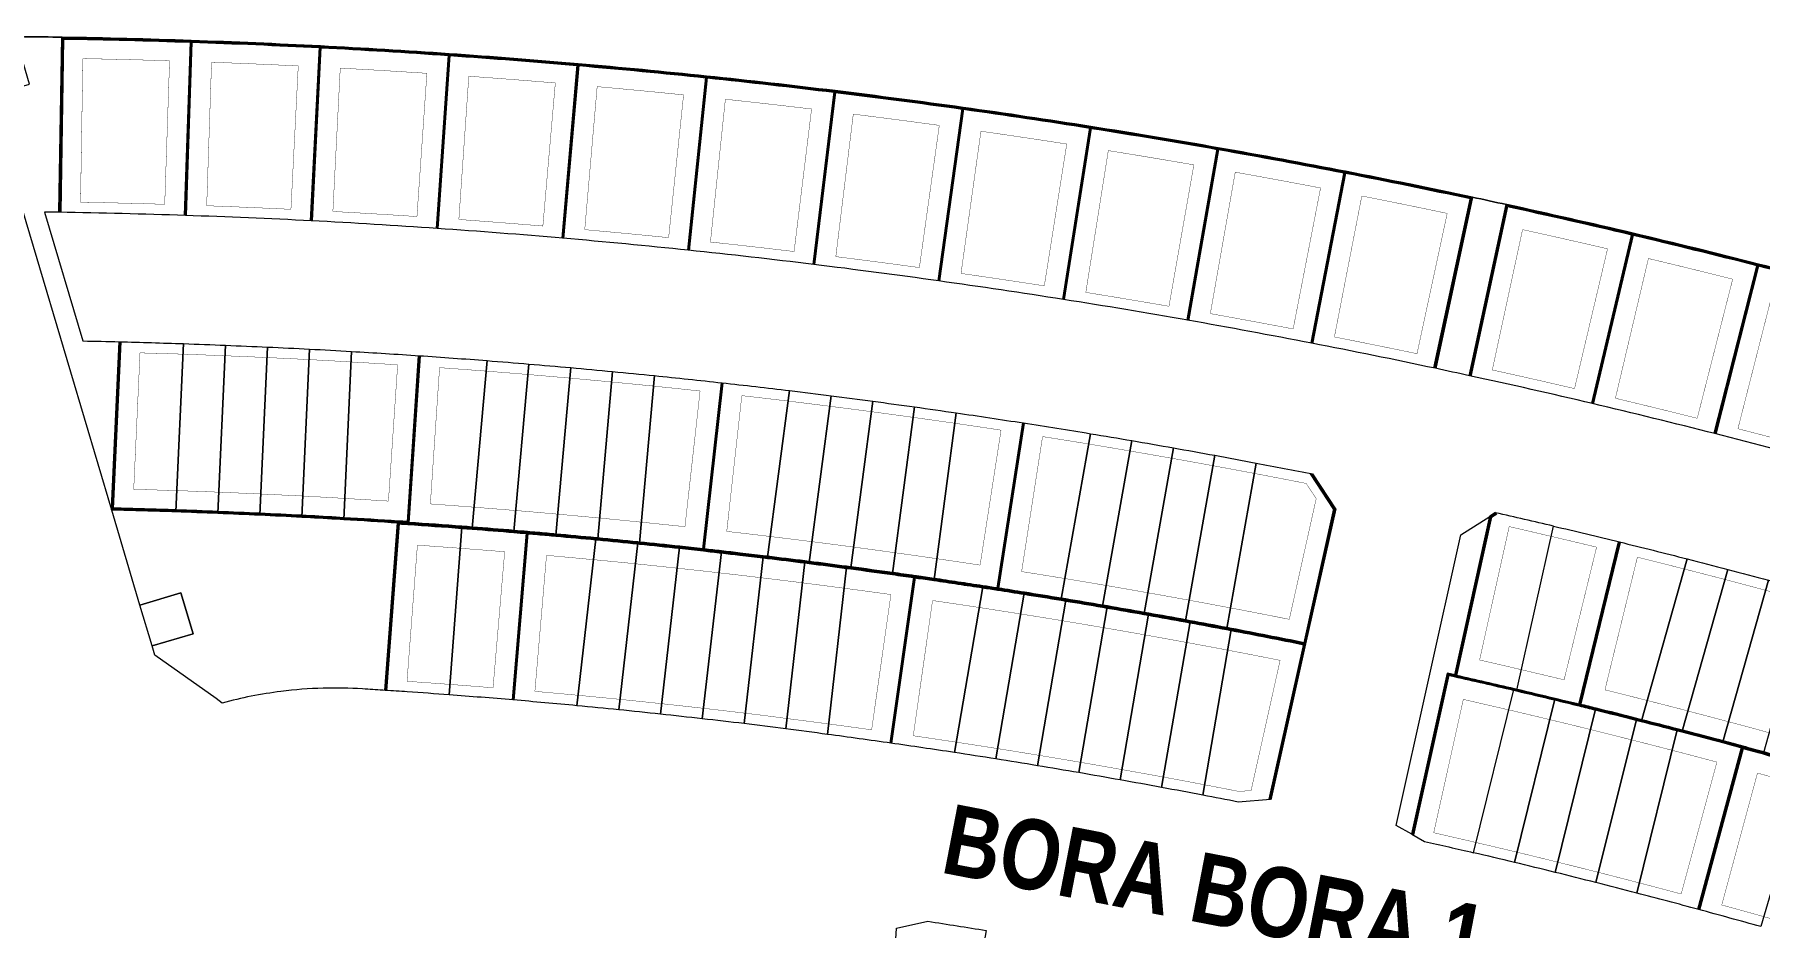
# Model space of a CAD drawing. Header units: centimetres. Extents: x -6122352 to 6876996, y -1694241 to 2592194.
# Drawn here: x 862755 to 1109007, y -353363 to -225873 of the extents above; entities that cross this region are included whole.
import ezdxf

# ---------------------------------------------------------------- set-up
doc = ezdxf.new("R2010")
doc.units = ezdxf.units.CM
doc.header["$MEASUREMENT"] = 0
doc.linetypes.add('XR-AR-END-SETTING OUT PLAN$0$23261-XR-AR-SI-GF$0$HIDDEN', pattern=[0.375, 0.25, -0.125])
for name, color, linetype, lineweight, true_color in [('08-Compound Wall-2', 6, 'Continuous', 25, 0xff00ff), ('23585-XR-AR-DAMAC PLOT LIMITS$0$1-End units', 7, 'Continuous', 5, 0xf8991e), ('23585-XR-AR-DAMAC PLOT LIMITS$0$1-Open Space', 7, 'Continuous', 5, 0x90cf5a), ('23585-XR-AR-DAMAC PLOT LIMITS$0$1-Utility', 7, 'Continuous', 5, 0x8db1ff)]:
    doc.layers.add(name, color=color, linetype=linetype, lineweight=lineweight, true_color=true_color)
for name, color, linetype, lineweight in [('23585-XR-AR-BOUNDARY WALLS AND SETBACKS$0$A-ANNO-TEXT', 3, 'Continuous', 25), ('23585-XR-AR-DAMAC PLOT LIMITS$0$1-LV3', 231, 'Continuous', 5), ('23585-XR-AR-DAMAC PLOT LIMITS$0$1-Mid units', 41, 'Continuous', 5), ('A-ANNO-TEXT', 3, 'Continuous', 25)]:
    doc.layers.add(name, color=color, linetype=linetype, lineweight=lineweight)
for name, color, linetype in [('23585-XR-AR-BOUNDARY WALLS AND SETBACKS$0$cluster name', 2, 'Continuous'), ('23585-XR-AR-BOUNDARY WALLS AND SETBACKS$0$setback', 7, 'XR-AR-END-SETTING OUT PLAN$0$23261-XR-AR-SI-GF$0$HIDDEN'), ('@MI-REF LAYER', 7, 'Continuous')]:
    doc.layers.add(name, color=color, linetype=linetype)
doc.styles.add('23585-XR-AR-BOUNDARY WALLS AND SETBACKS$0$Arial', font='arialbd.ttf')

# ---------------------------------------------------------------- blocks, each defined once
blk = doc.blocks.new('23585-XR-AR-BOUNDARY WALLS AND SETBACKS$0$A$Cfa569a08')
at = {"layer": '23585-XR-AR-BOUNDARY WALLS AND SETBACKS$0$cluster name', "style": '23585-XR-AR-BOUNDARY WALLS AND SETBACKS$0$Arial', "width": 0.8}
blk.add_text('BORA BORA 1', height=10, rotation=36.5671, dxfattribs=at).set_placement((497316.43, 2769394.95))
blk = doc.blocks.new('23585-XR-AR-BOUNDARY WALLS AND SETBACKS')
at = {"layer": '08-Compound Wall-2'}
for points in [[(497331.37, 2769539.82, -0.004389), (497346.88, 2769549.79)], [(497345.15, 2769518.96), (497331.56, 2769539.71, -0.004342), (497346.9, 2769549.57), (497360.12, 2769528.58)], [(497316.03, 2769529.59, -0.004389), (497331.37, 2769539.82)], [(497330.17, 2769508.97), (497316.23, 2769529.48, -0.004342), (497331.39, 2769539.6), (497344.98, 2769518.85)], [(497315.3, 2769498.66), (497300.83, 2769519.05, -0.004404), (497316.03, 2769529.59)], [(497315.46, 2769498.78), (497301.11, 2769519, -0.004332), (497316.06, 2769529.37), (497330.01, 2769508.86)], [(497383.76, 2769521.69), (497396.17, 2769501.27, 0.000634), (497394.05, 2769499.97, 0.001526), (497388.93, 2769496.83), (497388.39, 2769496.49, 0.001526), (497383.3, 2769493.31, 0.000784), (497380.7, 2769491.67, 0.000742), (497378.23, 2769490.1, 0.001526), (497373.18, 2769486.86), (497372.54, 2769486.44, 0.001332), (497368.15, 2769483.58), (497367.51, 2769483.17, 0.001526), (497362.5, 2769479.86, 0.000578), (497360.61, 2769478.6), (497347.33, 2769498.47)], [(497281.78, 2769505.28, -0.004404), (497296.75, 2769516.15), (497311.22, 2769495.77)], [(497296.74, 2769485.24), (497281.98, 2769505.18, -0.004332), (497296.7, 2769515.87), (497311.06, 2769495.65)], [(497393.68, 2769471.36), (497380.89, 2769491.55, -0.000758), (497383.41, 2769493.14, -0.001526), (497388.5, 2769496.32), (497389.04, 2769496.66, -0.001526), (497394.15, 2769499.8, -0.000659), (497396.36, 2769501.15, -0.000867), (497399.28, 2769502.91, -0.001468), (497404.23, 2769505.88), (497404.43, 2769506, -0.001468), (497409.4, 2769508.93), (497409.59, 2769509.05, -0.001468), (497414.58, 2769511.95, -0.00101), (497418.02, 2769513.93), (497429.77, 2769493.12)], [(497267.06, 2769494.18, -0.004389), (497281.78, 2769505.28)], [(497282.37, 2769474.41), (497267.26, 2769494.08, -0.004342), (497281.82, 2769505.06), (497296.58, 2769485.13)], [(497332.44, 2769488.15), (497332.28, 2769487.28), (497345.55, 2769468.33, -0.002162), (497352.55, 2769473.15), (497352.92, 2769473.41, -0.001412), (497357.52, 2769476.52, -0.000897), (497360.45, 2769478.49), (497347.17, 2769498.36)], [(497252.54, 2769482.82, -0.004389), (497267.06, 2769494.18)], [(497268.19, 2769463.32), (497252.74, 2769482.72, -0.004342), (497267.1, 2769493.96), (497282.21, 2769474.29)], [(497393.51, 2769471.25), (497380.72, 2769491.44, 0.000717), (497378.34, 2769489.93, 0.001526), (497373.29, 2769486.69), (497372.65, 2769486.27, 0.001332), (497368.26, 2769483.42), (497367.62, 2769483, 0.001526), (497362.62, 2769479.69, 0.000604), (497360.64, 2769478.38, 0.000922), (497357.63, 2769476.36, 0.001412), (497353.03, 2769473.24), (497352.66, 2769472.99, 0.002213), (497345.5, 2769468.05), (497344.81, 2769467.57), (497358.18, 2769448.47)], [(497238.21, 2769471.21, -0.004389), (497252.54, 2769482.82)], [(497254.2, 2769451.99), (497238.42, 2769471.12, -0.004342), (497252.58, 2769482.6), (497268.03, 2769463.2)], [(497310.28, 2769472.49), (497316.27, 2769471.51), (497327.48, 2769455.46, 0.002686), (497318.98, 2769449.19), (497318.44, 2769448.79, 0.001355), (497314.18, 2769445.59), (497313.64, 2769445.19, 0.001355), (497309.4, 2769441.96), (497308.87, 2769441.55, 0.001355), (497304.65, 2769438.3), (497304.12, 2769437.89, 0.001355), (497299.91, 2769434.61), (497299.39, 2769434.19, 0.001355), (497295.2, 2769430.89, 0.000956), (497292.27, 2769428.55), (497277.33, 2769447.2)], [(497224.1, 2769459.35, -0.004389), (497238.21, 2769471.21)], [(497240.42, 2769440.41), (497224.3, 2769459.26, -0.004342), (497238.26, 2769470.99), (497254.05, 2769451.86)], [(497210.19, 2769447.24, -0.004389), (497224.1, 2769459.35)], [(497226.84, 2769428.59), (497210.4, 2769447.15, -0.004342), (497224.15, 2769459.13), (497240.27, 2769440.28)], [(497298.26, 2769402.38), (497283.1, 2769420.85), (497283.22, 2769420.95, -0.000646), (497285.18, 2769422.56, -0.00088), (497287.87, 2769424.74, -0.000908), (497290.64, 2769426.99, -0.000545), (497292.31, 2769428.33, -0.000981), (497295.33, 2769430.73, -0.001355), (497299.51, 2769434.04), (497300.04, 2769434.45, -0.001355), (497304.24, 2769437.73), (497304.77, 2769438.14, -0.001355), (497308.99, 2769441.39), (497309.52, 2769441.8, -0.001355), (497313.76, 2769445.03), (497314.3, 2769445.43, -0.001355), (497318.56, 2769448.63), (497319.1, 2769449.03, -0.002685), (497327.59, 2769455.3), (497340.58, 2769436.71)], [(497196.5, 2769434.89, -0.004389), (497210.19, 2769447.24)], [(497213.48, 2769416.54), (497196.71, 2769434.81, -0.004342), (497210.25, 2769447.02), (497226.69, 2769428.46)], [(497277.17, 2769447.08), (497292.11, 2769428.42, 0.00052), (497290.52, 2769427.14, 0.000908), (497287.74, 2769424.9, 0.00088), (497285.05, 2769422.72, 0.000646), (497283.09, 2769421.11), (497282.89, 2769420.94, 0.000815), (497280.42, 2769418.91, 0.001526), (497275.8, 2769415.07), (497275.33, 2769414.67, 0.001368), (497271.21, 2769411.2), (497270.74, 2769410.8, 0.001368), (497266.65, 2769407.31), (497266.17, 2769406.9, 0.000845), (497263.66, 2769404.73, 0.000681), (497261.63, 2769402.98, 0.000626), (497259.78, 2769401.36), (497244.05, 2769419.36)], [(497183.02, 2769422.3, -0.004389), (497196.5, 2769434.89)], [(497200.32, 2769404.25), (497183.23, 2769422.22, -0.004341), (497196.56, 2769434.67), (497213.33, 2769416.4)], [(497169.77, 2769409.48, -0.004389), (497183.02, 2769422.3)], [(497187.39, 2769391.74), (497169.98, 2769409.41, -0.004342), (497183.09, 2769422.09), (497200.18, 2769404.11)], [(497257.28, 2769366.77), (497241.1, 2769384.34, -0.000693), (497243.11, 2769386.19, -0.000319), (497244.04, 2769387.03, -0.001461), (497248.29, 2769390.9), (497248.48, 2769391.07, -0.001462), (497252.76, 2769394.9), (497252.95, 2769395.07, -0.001462), (497257.25, 2769398.88, -0.000875), (497259.84, 2769401.15, -0.000651), (497261.77, 2769402.83, -0.000681), (497263.79, 2769404.58, -0.000845), (497266.31, 2769406.75), (497266.78, 2769407.16, -0.001368), (497270.87, 2769410.65), (497271.34, 2769411.05, -0.001368), (497275.46, 2769414.52), (497275.93, 2769414.92, -0.001526), (497280.54, 2769418.75, -0.00079), (497282.94, 2769420.73), (497298.11, 2769402.26)], [(497243.9, 2769419.23), (497259.63, 2769401.23, 0.000849), (497257.12, 2769399.03, 0.001462), (497252.82, 2769395.22), (497252.63, 2769395.05, 0.001462), (497248.35, 2769391.21), (497248.16, 2769391.04, 0.001461), (497243.9, 2769387.18, 0.000319), (497242.98, 2769386.33, 0.000718), (497240.9, 2769384.42, 0.000488), (497239.48, 2769383.12, 0.001526), (497235.09, 2769379.04, 0.000371), (497234.03, 2769378.04, 0.001938), (497228.49, 2769372.8), (497212, 2769390.1)], [(497162.11, 2769365.96), (497143.96, 2769383.15, -0.004389), (497156.75, 2769396.42, -0.004389), (497169.77, 2769409.48)], [(497174.67, 2769378.99), (497156.96, 2769396.36, -0.004342), (497169.84, 2769409.27), (497187.24, 2769391.6)], [(497162.25, 2769366.11), (497144.24, 2769383.15, -0.004318), (497156.82, 2769396.21), (497174.53, 2769378.85)], [(497211.85, 2769389.96), (497228.27, 2769372.74, 0.000338), (497227.31, 2769371.82, 0.001973), (497221.73, 2769366.43), (497220.94, 2769365.67, 0.001248), (497217.43, 2769362.24, 0.001526), (497213.17, 2769358.02, 0.001526), (497208.93, 2769353.77, 0.001526), (497204.71, 2769349.5, 0.002276), (497198.48, 2769343.08), (497181.68, 2769359.95)], [(497244.01, 2769354.31), (497227.66, 2769371.74, -0.000313), (497228.55, 2769372.59, -0.001964), (497234.16, 2769377.89, -0.000371), (497235.23, 2769378.89, -0.001526), (497239.62, 2769382.98, -0.000463), (497240.96, 2769384.21), (497257.13, 2769366.63)], [(497227.45, 2769371.67, 0.001973), (497221.87, 2769366.29), (497221.08, 2769365.53, 0.001248), (497217.57, 2769362.1, 0.001526), (497213.31, 2769357.88, 0.001526), (497209.07, 2769353.63, 0.001526), (497204.85, 2769349.36, 0.002327), (497198.48, 2769342.8), (497198.33, 2769342.94), (497181.54, 2769359.81)]]:
    blk.add_lwpolyline(points, format="xyb", dxfattribs=at)
for points in [[(497332.24, 2769488.19), (497332.07, 2769487.24), (497345.38, 2769468.22), (497344.53, 2769467.62), (497358.01, 2769448.36)], [(497310.51, 2769472.66), (497316.38, 2769471.69), (497327.7, 2769455.5), (497340.74, 2769436.83)], [(497243.87, 2769354.17), (497227.45, 2769371.67)]]:
    blk.add_lwpolyline(points, dxfattribs=at)
at = {"layer": '23585-XR-AR-BOUNDARY WALLS AND SETBACKS$0$setback', "ltscale": 40, "const_width": 0.05}
for points in [[(497346.75, 2769521.8), (497335.52, 2769538.95, -0.002957), (497345.94, 2769545.65), (497356.87, 2769528.3, 0.002928)], [(497331.73, 2769511.84), (497320.2, 2769528.79, -0.002957), (497330.5, 2769535.67), (497341.73, 2769518.52, 0.002928)], [(497316.88, 2769501.61), (497305.02, 2769518.33, -0.00297), (497315.24, 2769525.42), (497326.77, 2769508.47, 0.002929)], [(497382.06, 2769518.9), (497392.19, 2769502.24, 0.001424), (497387.41, 2769499.29), (497386.86, 2769498.95, 0.001526), (497381.76, 2769495.76, 0.000784), (497379.14, 2769494.12, 0.000742), (497376.67, 2769492.54, 0.001526), (497371.61, 2769489.29), (497370.96, 2769488.88, 0.001332), (497366.56, 2769486.01), (497365.92, 2769485.59, 0.001369), (497361.42, 2769482.62), (497350.58, 2769498.83, -0.001724), (497356.37, 2769502.64, -0.00149), (497361.39, 2769505.91, -0.00149), (497366.44, 2769509.14, -0.00149), (497371.5, 2769512.35, -0.00149), (497376.58, 2769515.52, -0.001602)], [(497298.18, 2769488.17), (497285.98, 2769504.65, -0.00297), (497296.05, 2769511.96), (497307.91, 2769495.25, 0.002929)], [(497426.51, 2769492.98, 0.001607), (497421.18, 2769489.87, 0.001564), (497416, 2769486.82, 0.001564), (497410.84, 2769483.73, 0.001564), (497405.71, 2769480.61, 0.001564), (497400.59, 2769477.46, 0.001615), (497395.33, 2769474.17), (497384.89, 2769490.65, -0.000018), (497384.95, 2769490.69, -0.001526), (497390.03, 2769493.86), (497390.57, 2769494.19, -0.001526), (497395.66, 2769497.33, -0.000659), (497397.87, 2769498.67, -0.000867), (497400.78, 2769500.43, -0.001468), (497405.71, 2769503.39), (497405.91, 2769503.5, -0.001468), (497410.86, 2769506.43), (497411.06, 2769506.55, -0.001468), (497416.03, 2769509.44, -0.000265), (497416.93, 2769509.96)], [(497293.36, 2769484.6, 0.002928), (497283.76, 2769477.36), (497271.27, 2769493.62, -0.002957), (497281.16, 2769501.08)], [(497335, 2769488.28), (497346.19, 2769472.3, -0.001455), (497350.92, 2769475.55), (497351.29, 2769475.8, -0.001412), (497355.9, 2769478.93, -0.000162), (497356.43, 2769479.28), (497345.59, 2769495.5, 0.001662), (497340.06, 2769491.75, 0.001525)], [(497269.52, 2769466.3), (497256.76, 2769482.34, -0.002957), (497266.51, 2769489.97), (497279, 2769473.71, 0.002928)], [(497359.95, 2769450.82, -0.00161), (497365.05, 2769454.32, -0.001564), (497370.02, 2769457.7, -0.001564), (497375.02, 2769461.04, -0.001564), (497380.03, 2769464.35, -0.001564), (497385.07, 2769467.63, -0.001606), (497390.26, 2769470.96), (497379.82, 2769487.44, 0.001503), (497374.86, 2769484.25), (497374.22, 2769483.84, 0.001332), (497369.85, 2769480.99), (497369.21, 2769480.57, 0.001526), (497364.22, 2769477.28, 0.000604), (497362.25, 2769475.97, 0.000922), (497359.25, 2769473.95, 0.001412), (497354.67, 2769470.85), (497354.3, 2769470.59, 0.001712), (497348.77, 2769466.79)], [(497255.49, 2769454.99), (497242.44, 2769470.8, -0.002957), (497252.06, 2769478.6), (497264.83, 2769462.56, 0.002928)], [(497313.45, 2769470.66), (497323.56, 2769456.19, 0.00199), (497317.24, 2769451.52), (497316.71, 2769451.12, 0.001355), (497312.43, 2769447.9), (497311.9, 2769447.5, 0.001355), (497307.64, 2769444.26), (497307.11, 2769443.85, 0.001355), (497302.87, 2769440.59), (497302.34, 2769440.18, 0.001355), (497298.12, 2769436.89), (497297.6, 2769436.48, 0.001355), (497293.4, 2769433.16, 0.000221), (497292.72, 2769432.62), (497280.53, 2769447.84, -0.001663), (497285.77, 2769451.99, -0.00149), (497290.5, 2769455.67, -0.00149), (497295.24, 2769459.33, -0.00149), (497300.01, 2769462.96, -0.00149), (497304.8, 2769466.56, -0.001886), (497310.89, 2769471.08), (497313.45, 2769470.66)], [(497241.65, 2769443.43), (497228.33, 2769459.01, -0.002957), (497237.81, 2769466.98), (497250.86, 2769451.17, 0.002928)], [(497228.02, 2769431.64), (497214.43, 2769446.98, -0.002957), (497223.77, 2769455.11), (497237.09, 2769439.53, 0.002928)], [(497299.56, 2769405.38), (497287.18, 2769420.45, -0.000826), (497289.69, 2769422.49, -0.000908), (497292.46, 2769424.73, -0.000545), (497294.13, 2769426.06, -0.000981), (497297.13, 2769428.46, -0.001355), (497301.3, 2769431.76), (497301.83, 2769432.17, -0.001355), (497306.02, 2769435.44), (497306.55, 2769435.85, -0.001355), (497310.75, 2769439.09), (497311.29, 2769439.5, -0.001355), (497315.51, 2769442.71), (497316.05, 2769443.12, -0.001355), (497320.29, 2769446.31), (497320.83, 2769446.71, -0.001955), (497326.99, 2769451.27), (497337.9, 2769435.66), (497336.82, 2769434.29, 0.001286), (497332.85, 2769431.35, 0.001564), (497328.04, 2769427.74, 0.001564), (497323.26, 2769424.1, 0.001564), (497318.5, 2769420.44, 0.001564), (497313.76, 2769416.74, 0.001564), (497309.04, 2769413.02, 0.001564), (497304.35, 2769409.26, 0.001605)], [(497214.6, 2769419.6), (497200.74, 2769434.7, -0.002957), (497209.94, 2769443), (497223.53, 2769427.66, 0.002928)], [(497275.85, 2769444.09), (497288.04, 2769428.87, 0.000692), (497285.91, 2769427.15, 0.00088), (497283.22, 2769424.96, 0.000646), (497281.25, 2769423.35), (497281.05, 2769423.19, 0.000815), (497278.57, 2769421.14, 0.001526), (497273.94, 2769417.29), (497273.46, 2769416.89, 0.001368), (497269.34, 2769413.42), (497268.86, 2769413.01, 0.001368), (497264.76, 2769409.51), (497264.28, 2769409.1, 0.000845), (497261.76, 2769406.93, 0.000571), (497260.06, 2769405.45), (497247.22, 2769420.13, -0.001661), (497252.28, 2769424.5, -0.00149), (497256.84, 2769428.38, -0.00149), (497261.42, 2769432.24, -0.00149), (497266.03, 2769436.07, -0.00149), (497270.66, 2769439.88, -0.001662)], [(497210.18, 2769415.54, 0.002928), (497201.39, 2769407.33), (497187.27, 2769422.19, -0.002957), (497196.32, 2769430.65), (497210.18, 2769415.54)], [(497188.4, 2769394.84), (497174.02, 2769409.44, -0.002957), (497182.92, 2769418.06), (497197.04, 2769403.2, 0.002928)], [(497242.71, 2769416.18), (497255.54, 2769401.5, 0.000114), (497255.2, 2769401.21, 0.001462), (497250.89, 2769397.38), (497250.7, 2769397.21, 0.001462), (497246.41, 2769393.37), (497246.22, 2769393.2, 0.001461), (497241.95, 2769389.32, 0.000319), (497241.02, 2769388.47, 0.000718), (497238.93, 2769386.56, 0.000488), (497237.52, 2769385.25, 0.001526), (497233.11, 2769381.15, 0.000371), (497232.04, 2769380.15, 0.001203), (497228.59, 2769376.9), (497215.13, 2769391.01, -0.001661), (497220, 2769395.59, -0.00149), (497224.39, 2769399.67, -0.00149), (497228.8, 2769403.72, -0.00149), (497233.24, 2769407.75, -0.00149), (497237.7, 2769411.75, -0.001664)], [(497258.4, 2769369.83), (497245.2, 2769384.17, -0.000273), (497245.99, 2769384.89, -0.001461), (497250.24, 2769388.74), (497250.42, 2769388.91, -0.001462), (497254.69, 2769392.74), (497254.88, 2769392.91, -0.001462), (497259.17, 2769396.7, -0.000875), (497261.74, 2769398.96, -0.000651), (497263.67, 2769400.64, -0.000681), (497265.68, 2769402.39, -0.000845), (497268.19, 2769404.55), (497268.67, 2769404.96, -0.001368), (497272.74, 2769408.44), (497273.22, 2769408.84, -0.001368), (497277.32, 2769412.29), (497277.79, 2769412.69, -0.001526), (497282.39, 2769416.52, -0.00005), (497282.54, 2769416.64), (497294.92, 2769401.57, 0.001605), (497290.18, 2769397.63, 0.001562), (497285.59, 2769393.76, 0.006276), (497280.99, 2769389.87, 0.001572), (497276.45, 2769385.95, 0.001573), (497271.93, 2769381.99, 0.001573), (497267.43, 2769378, 0.001573), (497262.96, 2769373.98, 0.001614)], [(497175.63, 2769382.11), (497160.99, 2769396.46, -0.002957), (497169.74, 2769405.23), (497184.13, 2769390.63, 0.002928)], [(497163.09, 2769369.17), (497148.2, 2769383.26, -0.002957), (497156.79, 2769392.18), (497171.43, 2769377.83, 0.002928)], [(497210.79, 2769386.87), (497224.25, 2769372.76, 0.001576), (497219.78, 2769368.44), (497218.99, 2769367.68, 0.001248), (497215.47, 2769364.24, 0.001526), (497211.19, 2769360, 0.001526), (497206.94, 2769355.75, 0.001526), (497202.71, 2769351.46, 0.00155), (497198.45, 2769347.08), (497184.69, 2769360.9, -0.001534), (497188.99, 2769365.32, -0.00149), (497193.2, 2769369.58, -0.00149), (497197.43, 2769373.82, -0.00149), (497201.69, 2769378.04, -0.00149), (497205.98, 2769382.23, -0.001664)], [(497245.01, 2769357.34), (497231.68, 2769371.56, -0.001569), (497236.15, 2769375.78, -0.000371), (497237.21, 2769376.77, -0.001249), (497240.79, 2769380.11), (497253.99, 2769365.77, 0.001614), (497249.48, 2769361.56, 0.001573), (497245.11, 2769357.43, 0.000036)]]:
    blk.add_lwpolyline(points, format="xyb", close=True, dxfattribs=at)
at = {"layer": '23585-XR-AR-BOUNDARY WALLS AND SETBACKS$0$A-ANNO-TEXT'}
blk.add_blockref('23585-XR-AR-BOUNDARY WALLS AND SETBACKS$0$A$Cfa569a08', (0, 0), dxfattribs=at)
blk = doc.blocks.new('A$C9d9485f6')
at = {"layer": 'A-ANNO-TEXT', "rotation": 312.4881850805905}
blk.add_blockref('23585-XR-AR-BOUNDARY WALLS AND SETBACKS', (-2377088.53, -1504219.25), dxfattribs=at)
blk = doc.blocks.new('23585-XR-AR-DAMAC PLOT LIMITS')
at = {"layer": '23585-XR-AR-DAMAC PLOT LIMITS$0$1-End units', "color": 251, "true_color": 0x636466}
for points in [[(497368.21, 2769483.5), (497367.57, 2769483.08, 0.001526), (497362.56, 2769479.78, 0.000604), (497360.59, 2769478.46), (497347.25, 2769498.41, -0.002469), (497355.55, 2769503.9)], [(497360.59, 2769478.46, 0.000922), (497357.57, 2769476.44, 0.001412), (497352.98, 2769473.32), (497339.21, 2769492.99, -0.002408), (497347.25, 2769498.41)], [(497401.38, 2769476.19, 0.002396), (497393.59, 2769471.31), (497380.75, 2769491.58, -0.000784), (497383.36, 2769493.23, -0.001526), (497388.44, 2769496.4), (497388.99, 2769496.74)], [(497339.21, 2769492.99, 0.002102), (497332.24, 2769488.19), (497332.07, 2769487.24), (497345.44, 2769468.13, -0.002213), (497352.61, 2769473.07), (497352.98, 2769473.32)], [(497393.59, 2769471.31, 0.002387), (497385.88, 2769466.37), (497372.59, 2769486.36), (497373.24, 2769486.77, -0.001526), (497378.29, 2769490.02, -0.000742), (497380.75, 2769491.58)], [(497316.38, 2769471.69), (497327.7, 2769455.5, 0.002736), (497319.04, 2769449.11), (497318.5, 2769448.71), (497303.9, 2769467.76, -0.002042), (497310.51, 2769472.66)], [(497352.61, 2769473.07, 0.002213), (497345.44, 2769468.13), (497344.58, 2769467.54), (497358.01, 2769448.36), (497359.96, 2769449, -0.001877), (497365.89, 2769453.08)], [(497333.75, 2769430.14), (497319.04, 2769449.11, -0.002736), (497327.7, 2769455.5), (497340.74, 2769436.83), (497337.87, 2769433.2, 0.001339)], [(497299.45, 2769434.12, 0.001355), (497295.27, 2769430.81, 0.000981), (497292.25, 2769428.41), (497277.25, 2769447.14, -0.002408), (497284.85, 2769453.17)], [(497292.25, 2769428.41, 0.000545), (497290.58, 2769427.06, 0.000908), (497287.8, 2769424.82, 0.00088), (497285.12, 2769422.64), (497269.71, 2769441.04, -0.002408), (497277.25, 2769447.14)], [(497266.71, 2769407.23), (497266.24, 2769406.83, 0.000845), (497263.72, 2769404.66, 0.000681), (497261.7, 2769402.91, 0.000651), (497259.77, 2769401.22), (497243.97, 2769419.29, -0.002407), (497251.3, 2769425.64)], [(497305.29, 2769408.09, 0.002386), (497298.19, 2769402.32), (497282.95, 2769420.87), (497283.15, 2769421.03, -0.000646), (497285.12, 2769422.64, -0.00088), (497287.8, 2769424.82, -0.000908), (497290.58, 2769427.06)], [(497298.19, 2769402.32, 0.002386), (497291.14, 2769396.48), (497275.39, 2769414.59), (497275.87, 2769414.99, -0.001526), (497280.48, 2769418.83, -0.000815), (497282.95, 2769420.87)], [(497259.77, 2769401.22, 0.000875), (497257.18, 2769398.95, 0.001462), (497252.88, 2769395.14), (497236.7, 2769412.87, -0.00241), (497243.97, 2769419.29)], [(497235.16, 2769378.96, 0.000371), (497234.09, 2769377.97, 0.001964), (497228.48, 2769372.66), (497211.92, 2769390.03, -0.002407), (497218.97, 2769396.69)], [(497341.72, 2769375.25, 0.002782), (497333.81, 2769368.92), (497318.23, 2769385.06), (497320.51, 2769389.03, -0.002249), (497327.08, 2769394.27)], [(497263.96, 2769372.87, 0.002399), (497257.2, 2769366.7), (497240.96, 2769384.35, -0.000718), (497243.04, 2769386.26, -0.000319), (497243.97, 2769387.11, -0.001461), (497248.23, 2769390.97)], [(497228.48, 2769372.66, 0.000363), (497227.45, 2769371.67, 0.001973), (497221.87, 2769366.29), (497204.93, 2769383.3, -0.002409), (497211.92, 2769390.03)], [(497257.2, 2769366.7, 0.002399), (497250.51, 2769360.47), (497234.09, 2769377.97, -0.000371), (497235.16, 2769378.96, -0.001526), (497239.55, 2769383.05, -0.000488), (497240.96, 2769384.35)], [(497250.51, 2769360.47, 0.001573), (497246.15, 2769356.35, 0.000826), (497243.87, 2769354.17), (497227.45, 2769371.67, -0.000363), (497228.48, 2769372.66, -0.001964), (497234.09, 2769377.97)], [(497204.85, 2769349.36, 0.002327), (497198.48, 2769342.8), (497198.33, 2769342.94), (497181.54, 2769359.81, -0.002272), (497187.92, 2769366.37)]]:
    blk.add_lwpolyline(points, format="xyb", close=True, dxfattribs=at)
at = {"layer": '23585-XR-AR-DAMAC PLOT LIMITS$0$1-LV3', "color": 251, "true_color": 0x636466}
for points in [[(497360.21, 2769528.64, 0.004389), (497345.06, 2769518.91), (497331.37, 2769539.82, -0.004389), (497346.88, 2769549.79)], [(497345.06, 2769518.91, 0.004389), (497330.09, 2769508.92), (497316.03, 2769529.59, -0.004389), (497331.37, 2769539.82)], [(497330.09, 2769508.92, 0.004389), (497315.3, 2769498.66), (497300.83, 2769519.05, -0.004404), (497316.03, 2769529.59)], [(497311.22, 2769495.77, 0.004389), (497296.66, 2769485.18), (497281.78, 2769505.28, -0.004404), (497296.75, 2769516.15)], [(497296.66, 2769485.18, 0.004389), (497282.29, 2769474.35), (497267.06, 2769494.18, -0.004389), (497281.78, 2769505.28)], [(497282.29, 2769474.35, 0.004389), (497268.11, 2769463.26), (497252.54, 2769482.82, -0.004389), (497267.06, 2769494.18)], [(497268.11, 2769463.26, 0.004389), (497254.13, 2769451.92), (497238.21, 2769471.21, -0.004389), (497252.54, 2769482.82)], [(497254.13, 2769451.92, 0.004389), (497240.34, 2769440.35), (497224.1, 2769459.35, -0.004389), (497238.21, 2769471.21)], [(497240.34, 2769440.35, 0.004389), (497226.77, 2769428.53), (497210.19, 2769447.24, -0.004389), (497224.1, 2769459.35)], [(497226.77, 2769428.53, 0.004389), (497213.4, 2769416.47), (497196.5, 2769434.89, -0.004389), (497210.19, 2769447.24)], [(497213.4, 2769416.47, 0.004389), (497200.25, 2769404.18), (497183.02, 2769422.3, -0.004389), (497196.5, 2769434.89)], [(497200.25, 2769404.18, 0.004389), (497187.31, 2769391.67), (497169.77, 2769409.48, -0.004389), (497183.02, 2769422.3)], [(497187.31, 2769391.67, 0.004389), (497174.6, 2769378.92), (497156.75, 2769396.42, -0.004389), (497169.77, 2769409.48)], [(497174.6, 2769378.92, 0.004389), (497162.11, 2769365.96), (497143.96, 2769383.15, -0.004389), (497156.75, 2769396.42)]]:
    blk.add_lwpolyline(points, format="xyb", close=True, dxfattribs=at)
at = {"layer": '23585-XR-AR-DAMAC PLOT LIMITS$0$1-Mid units', "color": 251, "true_color": 0x636466}
for points in [[(497383.36, 2769493.23, 0.000784), (497380.75, 2769491.58, 0.000742), (497378.29, 2769490.02), (497365.63, 2769510.41, -0.00149), (497370.7, 2769513.62)], [(497378.29, 2769490.02, 0.001526), (497373.24, 2769486.77), (497360.58, 2769507.17, -0.00149), (497365.63, 2769510.41)], [(497373.24, 2769486.77), (497372.59, 2769486.36, 0.001332), (497368.21, 2769483.5), (497355.55, 2769503.9, -0.00149), (497360.58, 2769507.17)], [(497385.88, 2769466.37, 0.001564), (497380.85, 2769463.09), (497367.57, 2769483.08), (497368.21, 2769483.5, -0.001332), (497372.59, 2769486.36)], [(497380.85, 2769463.09, 0.001564), (497375.85, 2769459.79), (497362.56, 2769479.78, -0.001526), (497367.57, 2769483.08)], [(497375.85, 2769459.79, 0.001564), (497370.86, 2769456.45), (497357.57, 2769476.44, -0.000922), (497360.59, 2769478.46, -0.000604), (497362.56, 2769479.78)], [(497370.86, 2769456.45, 0.001564), (497365.89, 2769453.08), (497352.61, 2769473.07), (497352.98, 2769473.32, -0.001412), (497357.57, 2769476.44)], [(497318.5, 2769448.71, 0.001355), (497314.24, 2769445.51), (497313.7, 2769445.11), (497299.1, 2769464.16, -0.00149), (497303.9, 2769467.76)], [(497313.7, 2769445.11, 0.001355), (497309.46, 2769441.88), (497308.93, 2769441.47), (497294.33, 2769460.52, -0.00149), (497299.1, 2769464.16)], [(497308.93, 2769441.47, 0.001355), (497304.71, 2769438.22), (497304.18, 2769437.81), (497289.58, 2769456.86, -0.00149), (497294.33, 2769460.52)], [(497304.18, 2769437.81, 0.001355), (497299.98, 2769434.53), (497299.45, 2769434.12), (497284.85, 2769453.17, -0.00149), (497289.58, 2769456.86)], [(497333.75, 2769430.14, 0.001564), (497328.95, 2769426.54), (497314.24, 2769445.51, -0.001355), (497318.5, 2769448.71), (497319.04, 2769449.11)], [(497328.95, 2769426.54, 0.001564), (497324.17, 2769422.91), (497309.46, 2769441.88, -0.001355), (497313.7, 2769445.11), (497314.24, 2769445.51)], [(497285.12, 2769422.64, 0.000646), (497283.15, 2769421.03), (497282.95, 2769420.87, 0.000815), (497280.48, 2769418.83), (497265.07, 2769437.23, -0.00149), (497269.71, 2769441.04)], [(497324.17, 2769422.91, 0.001564), (497319.41, 2769419.25), (497304.71, 2769438.22, -0.001355), (497308.93, 2769441.47), (497309.46, 2769441.88)], [(497319.41, 2769419.25, 0.001564), (497314.68, 2769415.56), (497299.98, 2769434.53, -0.001355), (497304.18, 2769437.81), (497304.71, 2769438.22)], [(497280.48, 2769418.83, 0.001526), (497275.87, 2769414.99), (497260.46, 2769433.39, -0.00149), (497265.07, 2769437.23)], [(497275.87, 2769414.99), (497275.39, 2769414.59, 0.001368), (497271.28, 2769411.13), (497255.87, 2769429.53, -0.00149), (497260.46, 2769433.39)], [(497314.68, 2769415.56, 0.001564), (497309.97, 2769411.84), (497295.27, 2769430.81, -0.001355), (497299.45, 2769434.12), (497299.98, 2769434.53)], [(497309.97, 2769411.84, 0.001564), (497305.29, 2769408.09), (497290.58, 2769427.06, -0.000545), (497292.25, 2769428.41, -0.000981), (497295.27, 2769430.81)], [(497271.28, 2769411.13), (497270.8, 2769410.73, 0.001368), (497266.71, 2769407.23), (497251.3, 2769425.64, -0.00149), (497255.87, 2769429.53)], [(497291.14, 2769396.48, 0.001564), (497286.55, 2769392.61), (497270.8, 2769410.73), (497271.28, 2769411.13, -0.001368), (497275.39, 2769414.59)], [(497252.88, 2769395.14), (497252.69, 2769394.98, 0.001462), (497248.41, 2769391.14), (497232.23, 2769408.86, -0.00149), (497236.7, 2769412.87)], [(497286.55, 2769392.61, 0.006291), (497281.97, 2769388.74), (497266.24, 2769406.83), (497266.71, 2769407.23, -0.001368), (497270.8, 2769410.73)], [(497248.41, 2769391.14), (497248.23, 2769390.97, 0.001461), (497243.97, 2769387.11), (497227.79, 2769404.83, -0.00149), (497232.23, 2769408.86)], [(497281.97, 2769388.74, 0.001573), (497277.43, 2769384.81), (497261.7, 2769402.91, -0.000681), (497263.72, 2769404.66, -0.000845), (497266.24, 2769406.83)], [(497243.97, 2769387.11, 0.000319), (497243.04, 2769386.26, 0.000718), (497240.96, 2769384.35, 0.000488), (497239.55, 2769383.05), (497223.37, 2769400.77, -0.00149), (497227.79, 2769404.83)], [(497277.43, 2769384.81, 0.001573), (497272.92, 2769380.86), (497257.18, 2769398.95, -0.000875), (497259.77, 2769401.22, -0.000651), (497261.7, 2769402.91)], [(497239.55, 2769383.05, 0.001526), (497235.16, 2769378.96), (497218.97, 2769396.69, -0.00149), (497223.37, 2769400.77)], [(497272.92, 2769380.86, 0.001573), (497268.43, 2769376.88), (497252.69, 2769394.98), (497252.88, 2769395.14, -0.001462), (497257.18, 2769398.95)], [(497268.43, 2769376.88, 0.001573), (497263.96, 2769372.87), (497248.23, 2769390.97), (497248.41, 2769391.14, -0.001462), (497252.69, 2769394.98)], [(497221.87, 2769366.29), (497221.08, 2769365.53, 0.001248), (497217.57, 2769362.1), (497200.64, 2769379.11, -0.00149), (497204.93, 2769383.3)], [(497217.57, 2769362.1, 0.001526), (497213.31, 2769357.88), (497196.38, 2769374.89, -0.00149), (497200.64, 2769379.11)], [(497213.31, 2769357.88, 0.001526), (497209.07, 2769353.63), (497192.14, 2769370.64, -0.00149), (497196.38, 2769374.89)], [(497209.07, 2769353.63, 0.001526), (497204.85, 2769349.36), (497187.92, 2769366.37, -0.00149), (497192.14, 2769370.64)]]:
    blk.add_lwpolyline(points, format="xyb", close=True, dxfattribs=at)
at = {"layer": '23585-XR-AR-DAMAC PLOT LIMITS$0$1-Open Space', "color": 251, "true_color": 0x636466}
blk.add_lwpolyline([(497346.88, 2769549.79, 0.004389), (497331.37, 2769539.82, 0.004389), (497316.03, 2769529.59, 0.004404), (497300.83, 2769519.05, 0.00119), (497296.75, 2769516.15, 0.004404), (497281.78, 2769505.28, 0.004389), (497267.06, 2769494.18, 0.004389), (497252.54, 2769482.82, 0.004389), (497238.21, 2769471.21, 0.004389), (497224.1, 2769459.35, 0.004389), (497210.19, 2769447.24, 0.004389), (497196.5, 2769434.89, 0.004389), (497183.02, 2769422.3, 0.004389), (497169.77, 2769409.48, 0.004389), (497156.75, 2769396.42, 0.004389), (497143.96, 2769383.15, 0.001278), (497140.28, 2769379.24)], format="xyb", dxfattribs=at)
for points in [[(497315.3, 2769498.66, 0.001219), (497311.22, 2769495.77), (497296.75, 2769516.15, -0.00119), (497300.83, 2769519.05)], [(497162.11, 2769365.96), (497160.67, 2769364.44), (497177.93, 2769356.04, -0.001295), (497181.54, 2769359.81), (497198.33, 2769342.94), (497198.48, 2769342.8), (497198.52, 2769342.76), (497143.08, 2769369.71), (497145.74, 2769375.2), (497140.26, 2769377.86), (497137.59, 2769372.38), (497135.04, 2769373.62), (497140.28, 2769379.24, -0.001278), (497143.96, 2769383.15)], [(497243.87, 2769354.17, 0.000747), (497241.81, 2769352.2), (497241.52, 2769351.92, 0.022537), (497237.66, 2769347.85, 0.024414), (497233.92, 2769343.07, 0.034299), (497229.48, 2769335.79), (497228.42, 2769335.56), (497217.93, 2769333.32), (497216.72, 2769333.91), (497219.38, 2769339.4), (497213.89, 2769342.07), (497211.23, 2769336.58), (497198.52, 2769342.76), (497198.48, 2769342.8, -0.002327), (497204.85, 2769349.36, -0.001526), (497209.07, 2769353.63, -0.001526), (497213.31, 2769357.88, -0.001526), (497217.57, 2769362.1, -0.001248), (497221.08, 2769365.53), (497221.87, 2769366.29, -0.001973), (497227.45, 2769371.67)]]:
    blk.add_lwpolyline(points, format="xyb", close=True, dxfattribs=at)
blk.add_lwpolyline([(497345.44, 2769468.13), (497344.58, 2769467.54), (497358.01, 2769448.36), (497355.57, 2769447.55), (497331.21, 2769482.42), (497332.07, 2769487.24)], close=True, dxfattribs=at)
at = {"layer": '23585-XR-AR-DAMAC PLOT LIMITS$0$1-Utility', "color": 251, "true_color": 0x636466}
blk.add_lwpolyline([(497219.38, 2769339.4), (497216.72, 2769333.91), (497211.23, 2769336.58), (497213.89, 2769342.07)], close=True, dxfattribs=at)
blk = doc.blocks.new('A$Cf093b529')
at = {"layer": 'A-ANNO-TEXT'}
blk.add_blockref('23585-XR-AR-DAMAC PLOT LIMITS', (-495391.99, -2768603.44), dxfattribs=at)

msp = doc.modelspace()

# ---------------------------------------------------------------- block references
at = {"layer": '@MI-REF LAYER', "xscale": 1000, "yscale": 1000, "zscale": 1000}
msp.add_blockref('A$C9d9485f6', (-23958.95046, 48155.57226), dxfattribs=at)
at = {"layer": '@MI-REF LAYER', "xscale": 1000, "yscale": 1000, "zscale": 1000, "rotation": 312.4882903633292}
msp.add_blockref('A$Cf093b529', (-891608.73293, 539022.72011), dxfattribs=at)

doc.saveas('drawing.dxf')
